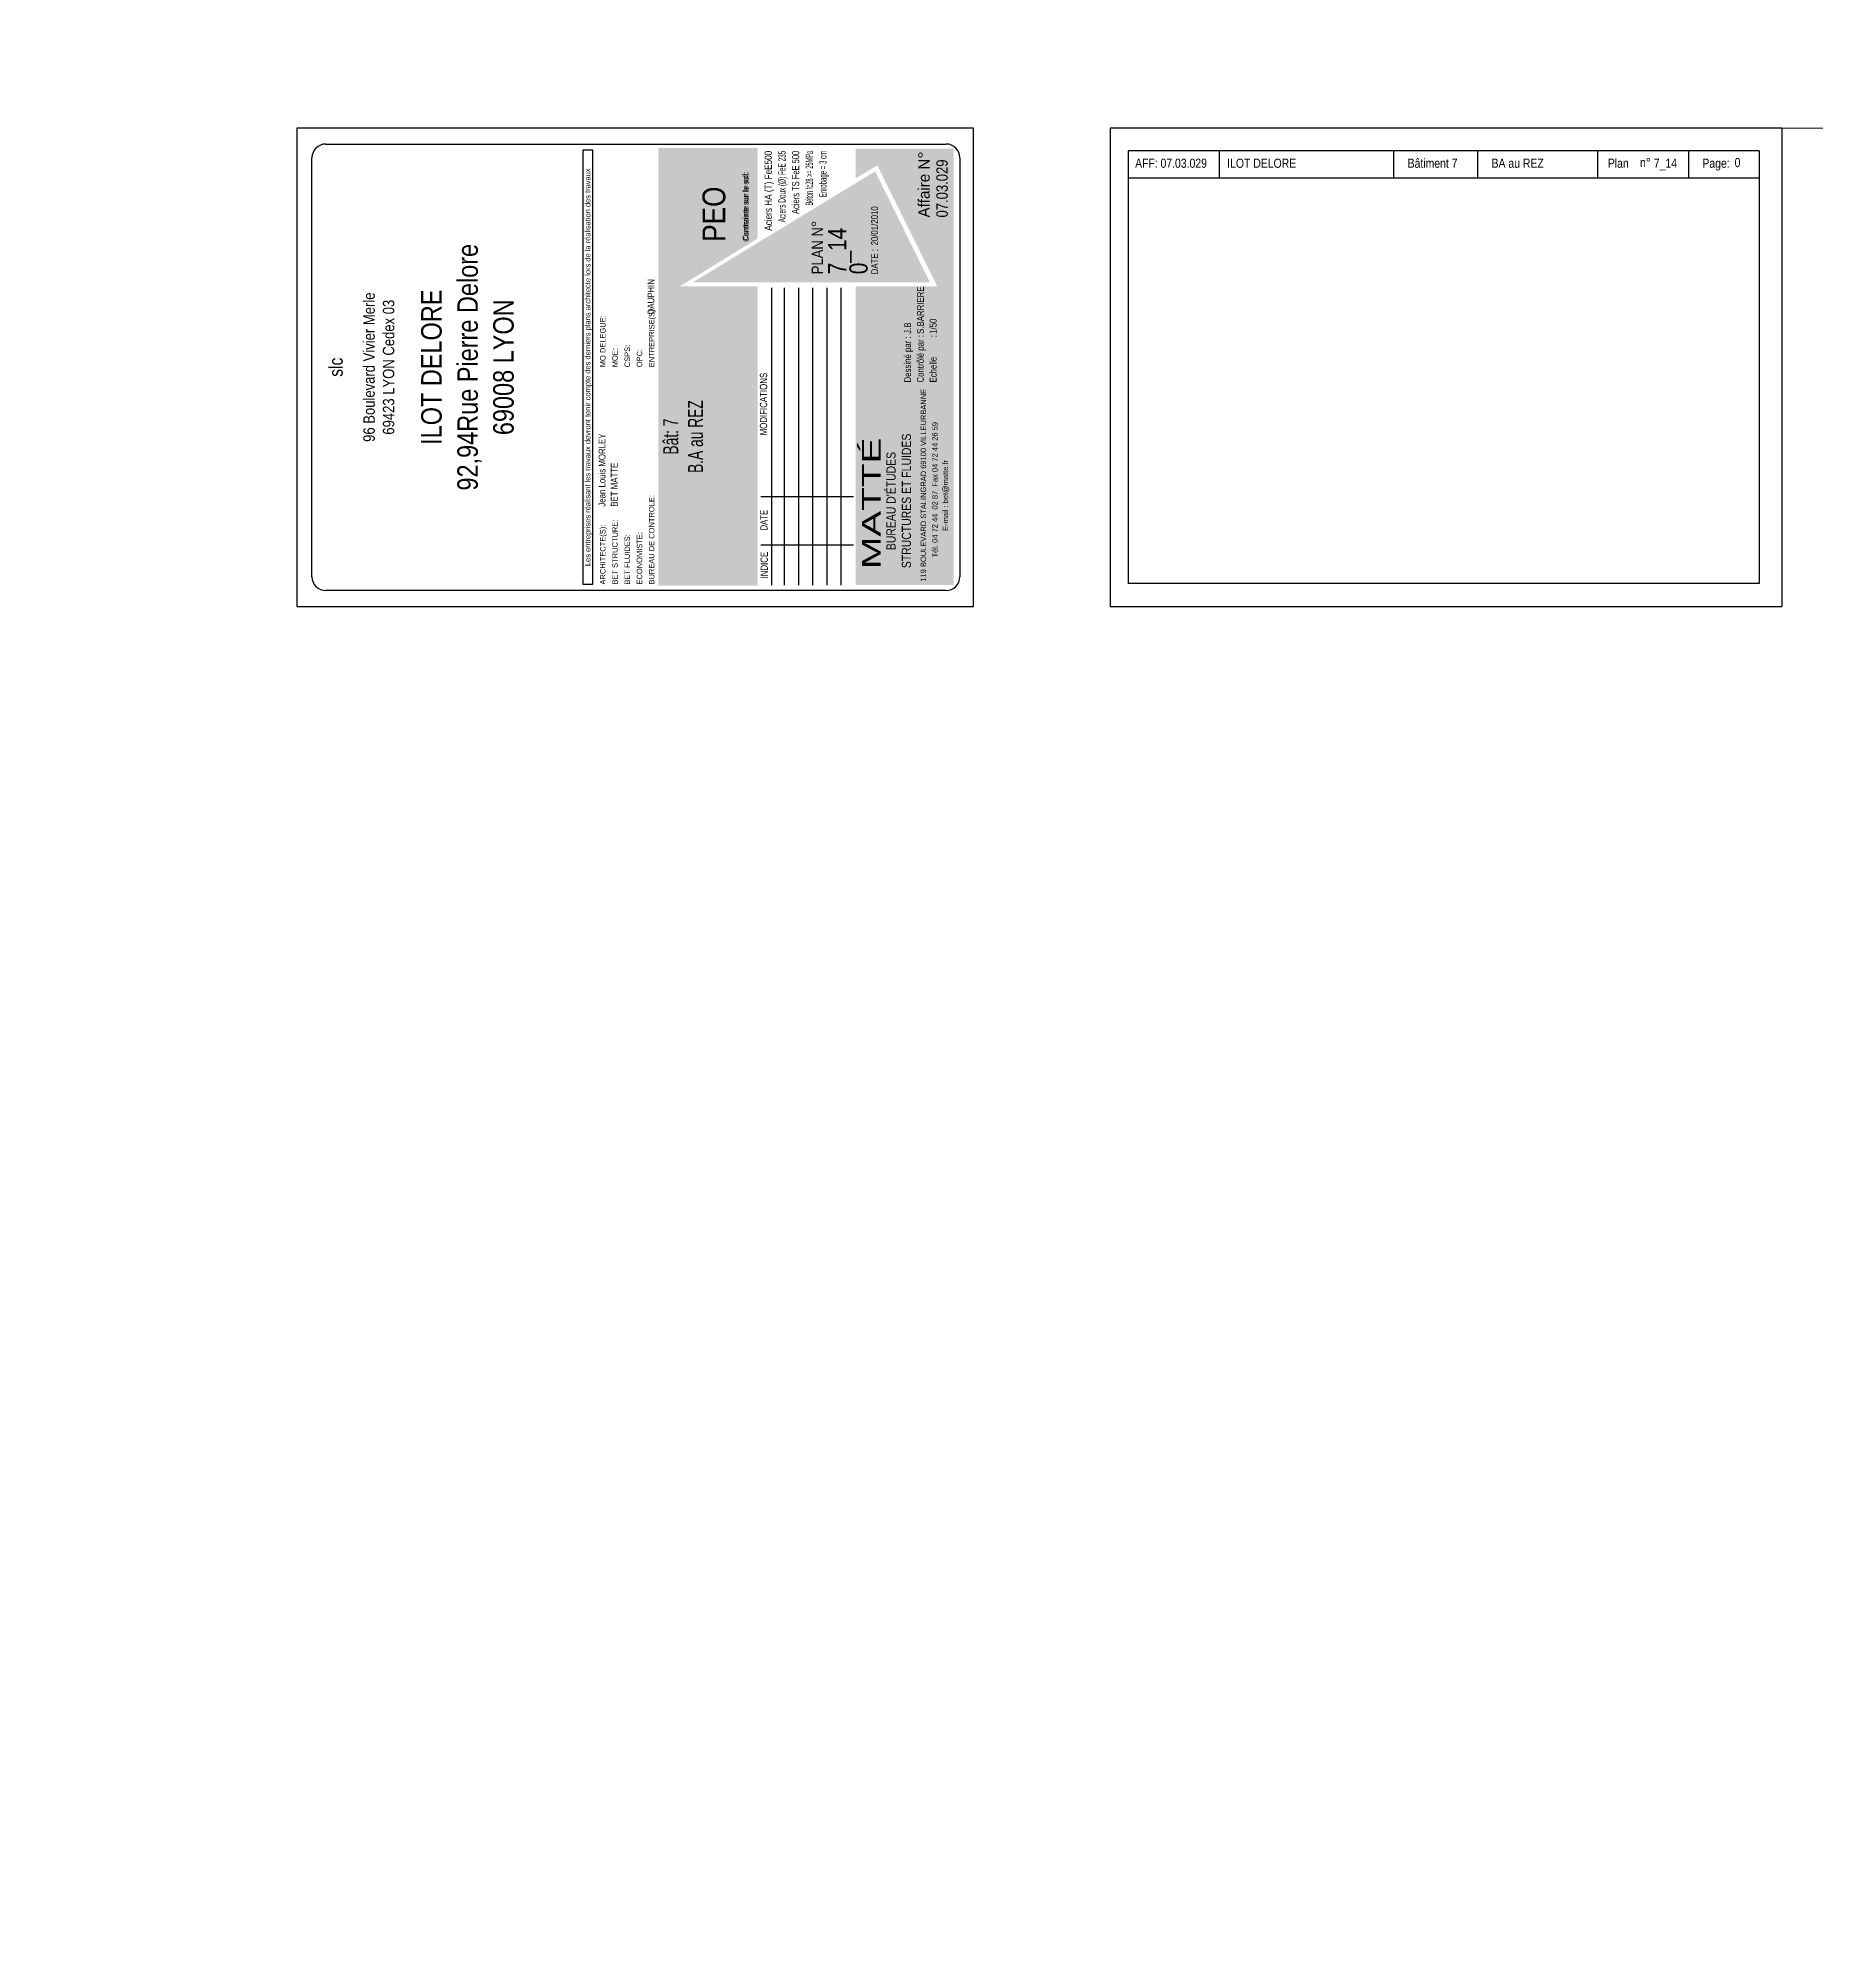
# Model space of a CAD drawing. Header units: metres. Extents: x -9927 to 45032, y -190416 to 12166.
# Drawn here: x -3741 to 161, y -76499 to -72303 of the extents above; entities that cross this region are included whole.
import ezdxf
from ezdxf.enums import TextEntityAlignment as Align

# ---------------------------------------------------------------- set-up
doc = ezdxf.new("R2010")
doc.units = ezdxf.units.M
doc.header["$PDMODE"] = 65
for name, color, linetype in [('01_Cad_2', 5, 'Continuous'), ('01_cartouche', 7, 'Continuous'), ('01_cote_gen', 4, 'Continuous'), ('01_fenetres', 171, 'Continuous'), ('01_poch_murs', 251, 'Continuous'), ('01_texte', 230, 'Continuous'), ('AA_COTES', 2, 'Continuous')]:
    doc.layers.add(name, color=color, linetype=linetype)
doc.styles.add('cartouche', font='ARIALN.TTF', dxfattribs={"width": 0.01})
doc.styles.add('STYLE2', font='ARIALN.TTF')
doc.styles.add('stylemattecart', font='ARIALN.TTF')
doc.dimstyles.new('JB25', dxfattribs={"dimscale": 0.1, "dimtxt": 150, "dimasz": 17, "dimexe": 0.1, "dimexo": 0.1, "dimgap": 0.09, "dimtad": 1, "dimdec": 1, "dimlfac": 0.5, "dimdsep": 46, "dimtxsty": 'STYLE2', "dimblk1": 'BOND_G', "dimblk2": 'BOND_D', "dimsah": 1, "dimcen": 1.5, "dimdle": 0.01, "dimse1": 1, "dimse2": 1, "dimclrd": 4, "dimclre": 2, "dimclrt": 5, "dimadec": 0, "dimazin": 0, "dimtfac": 2.333333, "dimtdec": 1, "dimtix": 1, "dimtmove": 2, "dimatfit": 3, "dimldrblk": 'BOND_G', "dimfxl": 1, "dimtolj": 1, "dimtzin": 0, "dimarcsym": 0})

# ---------------------------------------------------------------- blocks, each defined once
blk = doc.blocks.new('cartouche')
at = {"layer": '01_cartouche', "linetype": 'Continuous'}
h = blk.add_hatch(color=9, dxfattribs=at)
h.dxf.hatch_style = 2
h.paths.add_polyline_path([(201.29, 138.27), (9.04, 138.27), (9.04, 94.77), (140.54, 94.77), (140.54, 128.83), (161.5, 94.77), (201.29, 94.77)])
h.paths.add_polyline_path([(19.8, 134.02), (128.42, 134.02), (128.42, 99.69), (19.8, 99.69)], flags=24)
h.paths.add_polyline_path([(165.21, 118.17), (189.01, 118.17), (189.01, 121.77), (165.21, 121.77)], flags=24)
h.paths.add_polyline_path([(165.06, 121.95), (188.85, 121.95), (188.85, 125.55), (165.06, 125.55)], flags=24)
h.paths.add_polyline_path([(164.75, 124.99), (197.04, 124.99), (197.04, 130.47), (164.75, 130.47)], flags=24)
h.paths.add_polyline_path([(164.75, 129.38), (192.99, 129.38), (192.99, 134.86), (164.75, 134.86)], flags=24)
h = blk.add_hatch(color=1, dxfattribs=at)
h.dxf.hatch_style = 2
h.paths.add_polyline_path([(142.31, 123.14), (142.31, 19.11), (190.98, 43.16)])
h.paths.add_polyline_path([(146.22, 52.87), (171.84, 53.08), (171.77, 60.71), (146.16, 60.49)], flags=24)
h.paths.add_polyline_path([(144.69, 40.51), (195.97, 40.77), (195.9, 53.02), (144.63, 52.76)], flags=9)
h = blk.add_hatch(color=8, dxfattribs=at)
h.dxf.hatch_style = 2
h.paths.add_polyline_path([(201, 51.7), (187.86, 51.7), (193.68, 42.22), (140.58, 15.92), (140.58, 51.7), (9.32, 51.7), (9.32, 8.73), (201, 8.73)])
h.paths.add_polyline_path([(169.59, 17.82), (198.01, 17.82), (198.01, 25.58), (169.59, 25.58)], flags=24)
h.paths.add_polyline_path([(10.14, 40.21), (82.44, 40.21), (82.44, 9.41), (10.14, 9.41)], flags=24)
h.paths.add_polyline_path([(14.34, 38.67), (123, 38.67), (123, 50.97), (14.34, 50.97)], flags=24)
h.paths.add_polyline_path([(98.01, 27.1), (109.04, 27.1), (109.04, 33.28), (98.01, 33.28)], flags=24)
h.paths.add_polyline_path([(169.36, 10.06), (198.67, 10.06), (198.67, 17.72), (169.36, 17.72)], flags=24)
h.paths.add_polyline_path([(118.58, 11.01), (129.52, 11.01), (129.52, 17.19), (118.58, 17.19)], flags=24)
h.paths.add_polyline_path([(118.24, 18.53), (129.18, 18.53), (129.18, 24.71), (118.24, 24.71)], flags=24)
h.paths.add_polyline_path([(98.45, 11.06), (110.22, 11.06), (110.22, 17.24), (98.45, 17.24)], flags=24)
h.paths.add_polyline_path([(99.88, 18.73), (110.33, 18.73), (110.33, 24.92), (99.88, 24.92)], flags=24)
h.paths.add_polyline_path([(118.01, 34.5), (128.35, 34.5), (128.35, 40.68), (118.01, 40.68)], flags=24)
h.paths.add_polyline_path([(100.48, 35), (109.87, 35), (109.87, 41.18), (100.48, 41.18)], flags=24)
h.paths.add_polyline_path([(97.54, 42.76), (110.14, 42.76), (110.14, 48.95), (97.54, 48.95)], flags=8)
h.paths.add_polyline_path([(118.28, 42.6), (127.74, 42.6), (127.74, 48.79), (118.28, 48.79)], flags=24)
h.paths.add_polyline_path([(118.47, 26.69), (128.92, 26.69), (128.92, 32.87), (118.47, 32.87)], flags=24)
for p, q in [((210, 297), (0, 297)), ((0, 297), (0, 0)), ((210, 0), (210, 297)), ((0, 0), (210, 0))]:
    blk.add_line(p, q, dxfattribs=at)
at = {"layer": '01_cartouche', "color": 7, "linetype": 'Continuous'}
for p, q in [((13, 290.4), (197, 290.4)), ((7, 12), (7, 284.4)), ((203, 284.4), (203, 58.41)), ((203, 58.41), (203, 12)), ((197, 6), (13, 6))]:
    blk.add_line(p, q, dxfattribs=at)
at = {"layer": '01_cartouche', "color": 7}
for p, q in [((9.57, 171.27), (200.39, 171.27)), ((9.57, 167.28), (9.57, 171.27)), ((200.39, 171.27), (200.39, 167.28)), ((200.39, 167.28), (9.57, 167.28))]:
    blk.add_line(p, q, dxfattribs=at)
at = {"layer": '01_cartouche', "color": 8}
for p, q in [((27.07, 93.32), (27.07, 52.64)), ((48.19, 93.32), (48.19, 52.64)), ((9.29, 88.46), (139.8, 88.46)), ((9.29, 82.88), (139.8, 82.88)), ((9.29, 76.66), (139.8, 76.66)), ((9.29, 70.44), (139.8, 70.44)), ((9.29, 64.22), (139.8, 64.22)), ((9.29, 58), (139.8, 58))]:
    blk.add_line(p, q, dxfattribs=at)
at = {"layer": '01_cartouche', "color": 7, "linetype": 'Continuous'}
for centre, start, end in [((13, 284.4), 90, 180), ((197, 284.4), 0, 90), ((13, 12), 180, 270), ((197, 12), 270, 0)]:
    blk.add_arc(centre, 6, start, end, dxfattribs=at)
at = {"layer": '01_cartouche', "color": 7, "style": 'stylemattecart'}
blk.add_text('Les entreprises réalisant les travaux devront tenir compte des derniers plans architecte lors de la réalisation des travaux', height=2.4, dxfattribs=at).set_placement((104.98, 169.35), align=Align.MIDDLE_CENTER)
at = {"layer": '01_cartouche', "color": 8, "style": 'cartouche'}
for s, p in [('ARCHITECTE(S):', (9.57, 161.54)), ('MO DELEGUE:', (104.98, 161.54)), ('BET STRUCTURE:', (9.57, 156.19)), ('BET FLUIDES:', (9.57, 150.78)), ('CSPS:', (104.98, 150.78)), ('MOE:', (104.98, 156.19)), ('ECONOMISTE:', (9.57, 145.42)), ('OPC:', (104.98, 145.42)), ('BUREAU DE CONTROLE:', (9.57, 140.07)), ('ENTREPRISE(S):', (104.98, 140.07))]:
    blk.add_text(s, height=2.4, dxfattribs=at).set_placement(p)
at = {"layer": '01_cartouche', "color": 7, "style": 'stylemattecart'}
for s, height, p in [('Contrainte sur le sol:', 2.4, (160.09, 98.75)), ('Contrainte sur le sol:', 2.4, (160.7, 98.88)), ('Dessiné par :', 3, (98.29, 27.4)), ('119 BOULEVARD STALINGRAD 69100 VILLEURBANNE', 2.4, (10.85, 20.77)), ('Tél. 04 72 44  02 87  Fax 04 72 44 26 59', 2.4, (21.47, 15.69)), ('Contrôlé par :', 3, (98.29, 21.79)), ('Echelle         :', 3, (98.29, 16.17)), ('E-mail : bet@matte.fr', 2.4, (33.15, 11.11))]:
    blk.add_text(s, height=height, dxfattribs=at).set_placement(p)
for s, height, width, p, p2 in [('INDICE', 3.2, 0.941138, (12.26, 90.26), (23.95, 90.26)), ('DATE', 3.2, 0.922192, (33.32, 90.4), (42.33, 90.4)), ('MODIFICATIONS', 3.2, 0.943218, (75.07, 90.56), (102.54, 90.56)), ('Aciers HA (T) FeE500', 3.2, 0.978863, (164.93, 88.47), (200.02, 88.47)), ('Aciers Doux (Ø) FeE 235', 3.2, 0.76709, (168.61, 82.47), (200.02, 82.47)), ('Aciers TS FeE 500', 3.2, 0.901377, (172.29, 76.47), (200.02, 76.47)), ('Béton fc28 >= 25MPa', 3.2, 0.678142, (175.97, 70.47), (200.02, 70.47)), ('Enrobage = 3 cm', 3.2, 0.726904, (179.65, 64.47), (200.02, 64.47)), ('Affaire N°', 5, 1.15762, (170.75, 19.2), (199.77, 19.2))]:
    blk.add_text(s, height=height, dxfattribs=dict(at, width=width)).set_placement(p, p2, align=Align.FIT)
at = {"layer": '01_cartouche', "color": 255, "style": 'stylemattecart'}
for s, height, p in [('PLAN N°', 5, (145.81, 66)), ('DATE :', 3, (145.81, 41.88)), ("BUREAU D'ÉTUDES", 4, (24.67, 34.17)), ('STRUCTURES ET FLUIDES', 4, (16.78, 27.43))]:
    blk.add_text(s, height=height, dxfattribs=at).set_placement(p)
at = {"layer": '01_cartouche', "color": 255, "style": 'stylemattecart', "width": 1.812358}
blk.add_text('MATTÉ', height=8.2, dxfattribs=at).set_placement((16.39, 40.72), (74.09, 40.72), align=Align.FIT)
at = {"layer": '01_cartouche', "color": 7, "style": 'stylemattecart'}
for tag, height, p in [('NOMCLIENT', 6, (105, 279.92)), ('ADRESSE1CLIENT', 5, (105, 265.34)), ('ADRESSE2CLIENT', 5, (104.99, 256.77)), ('NOMAFFAIRE1', 9, (104.99, 237.97)), ('NOMAFFAIRE2', 9, (104.99, 222.09)), ('NOMAFFAIRE3', 9, (104.98, 206.35)), ('ADRESSE1AFFAIRE', 4, (104.98, 186.2)), ('ADRESSE2AFFAIRE', 4, (104.98, 179.38)), ('INDICE-A', 3, (18.18, 85.67)), ('DATE-A', 3, (37.63, 85.67)), ('INDICE-B', 3, (18.18, 80.1)), ('DATE-B', 3, (37.63, 80.1)), ('INDICE-C', 3, (18.18, 73.87)), ('INDICE-D', 3, (18.18, 67.65)), ('DATE-C', 3, (37.63, 73.87)), ('DATE-D', 3, (37.63, 67.65)), ('INDICE-E', 3, (18.18, 61.43)), ('DATE-E', 3, (37.63, 61.43)), ('INDICE-F', 3, (18.18, 55.21)), ('DATE-F', 3, (37.63, 55.21))]:
    blk.add_attdef(tag, text='', height=height, dxfattribs=at).set_placement(p, align=Align.MIDDLE_CENTER)
for tag, height, p in [('NOMARCHI', 3, (43.77, 160.66)), ('MODEL', 3, (128.21, 160.66)), ('BETSTRUCTURE', 3, (43.77, 155.31)), ('BETFLUIDES', 3, (43.77, 149.9)), ('CSPS', 3, (128.21, 149.9)), ('MOE', 3, (128.21, 155.31)), ('ECONOMISTE', 3, (43.77, 144.54)), ('BDC', 3, (43.77, 139.19)), ('OPC', 3, (128.21, 144.54)), ('NOMENTREPRISE', 3, (128.21, 139.19)), ('NUMBAT', 5.4, (160.09, 122.94)), ('PHASE', 10, (160.09, 105.94)), ('CONT-SOL', 2.4, (186, 98.05)), ('NOMDESS', 3, (119.64, 26.46)), ('NOMING', 3, (119.64, 20.85)), ('ECH', 3, (119.64, 15.27)), ('NUMAFF', 5, (170.73, 9.78))]:
    blk.add_attdef(tag, text='', height=height, dxfattribs=at).set_placement(p, align=Align.BOTTOM_LEFT)
at = {"layer": '01_cartouche', "color": 7, "style": 'stylemattecart', "width": 0.8}
for tag, p in [('TITRTEPLAN1', (74.54, 132.91)), ('TITRTEPLAN2', (74.54, 122.03)), ('TITRTEPLAN3', (74.54, 111.2)), ('TITRTEPLAN4', (74.54, 100.28))]:
    blk.add_attdef(tag, text='', height=6.6, dxfattribs=at).set_placement(p, align=Align.MIDDLE_CENTER)
at = {"layer": '01_cartouche', "color": 7, "style": 'stylemattecart'}
for tag, p in [('MODIF-A', (49.48, 85.67)), ('MODIF-B', (49.48, 80.1)), ('MODIF-C', (49.48, 73.87)), ('MODIF-D', (49.48, 67.65)), ('MODIF-E', (49.48, 61.43)), ('MODIF-F', (49.48, 55.21))]:
    blk.add_attdef(tag, text='', height=3, dxfattribs=at).set_placement(p, align=Align.MIDDLE_LEFT)
at = {"layer": '01_cartouche', "color": 255, "style": 'stylemattecart'}
for tag, height, p in [('N°PLAN', 8, (145.81, 53.39)), ('IND-PLAN', 8, (145.81, 44.06)), ('DATEPLAN', 3, (158.46, 40.99))]:
    blk.add_attdef(tag, text='', height=height, dxfattribs=at).set_placement(p, align=Align.BOTTOM_LEFT)
blk = doc.blocks.new('BOND_G')
at = {"layer": 'AA_COTES', "color": 0}
for p, q in [((5, 0), (-5, 0)), ((1.8, 1.8), (-1.8, -1.8)), ((0, -5), (0, 15))]:
    blk.add_line(p, q, dxfattribs=at)
blk = doc.blocks.new('BOND_D')
at = {"layer": 'AA_COTES', "color": 0}
for p, q in [((5, 0), (-5, 0)), ((-1.8, -1.8), (1.8, 1.8)), ((0, 5), (0, -15))]:
    blk.add_line(p, q, dxfattribs=at)
blk = doc.blocks.new('*D1674')
at = {"layer": '01_poch_murs', "color": 4, "lineweight": -2, "transparency": 16777216}
blk.add_line((-3731, 82.3), (-3704.4, 82.3), dxfattribs=at)
at = {"layer": 'DEFPOINTS', "color": 0, "lineweight": 0, "transparency": 16777216}
for p in [(-3702.7, 82.3), (-3732.7, 0), (-3702.7, -169936.7)]:
    blk.add_point(p, dxfattribs=at)
at = {"layer": '01_poch_murs', "color": 4, "lineweight": -2, "transparency": 16777216, "xscale": 1.7, "yscale": 1.7, "zscale": 1.7, "rotation": 180}
blk.add_blockref('BOND_G', (-3732.7, 82.3), dxfattribs=at)
at = {"layer": '01_poch_murs', "color": 4, "lineweight": -2, "transparency": 16777216, "xscale": 1.7, "yscale": 1.7, "zscale": 1.7}
blk.add_blockref('BOND_D', (-3702.7, 82.3), dxfattribs=at)
at = {"layer": '01_poch_murs', "color": 5, "transparency": 16777216, "insert": (-3717.7, 90), "char_height": 15, "attachment_point": 5, "style": 'STYLE2'}
blk.add_mtext('\\A1;15', dxfattribs=at)
blk = doc.blocks.new('*D1681')
at = {"layer": '01_poch_murs', "color": 4, "lineweight": -2, "transparency": 16777216}
blk.add_line((-184.6, 82.3), (-158, 82.3), dxfattribs=at)
at = {"layer": 'DEFPOINTS', "color": 0, "lineweight": 0, "transparency": 16777216}
for p in [(-156.3, 82.3), (-186.3, 0), (-156.3, -170313.1)]:
    blk.add_point(p, dxfattribs=at)
at = {"layer": '01_poch_murs', "color": 4, "lineweight": -2, "transparency": 16777216, "xscale": 1.7, "yscale": 1.7, "zscale": 1.7, "rotation": 180}
blk.add_blockref('BOND_G', (-186.3, 82.3), dxfattribs=at)
at = {"layer": '01_poch_murs', "color": 4, "lineweight": -2, "transparency": 16777216, "xscale": 1.7, "yscale": 1.7, "zscale": 1.7}
blk.add_blockref('BOND_D', (-156.3, 82.3), dxfattribs=at)
at = {"layer": '01_poch_murs', "color": 5, "transparency": 16777216, "insert": (-171.3, 90), "char_height": 15, "attachment_point": 5, "style": 'STYLE2'}
blk.add_mtext('\\A1;15', dxfattribs=at)

msp = doc.modelspace()

# ---------------------------------------------------------------- linework, layer by layer
at = {"layer": '01_cote_gen', "linetype": 'Continuous', "lineweight": 0}
msp.add_line((86.54, -72499.78), (4229.44, -72499.78), dxfattribs=at)
at = {"layer": '01_fenetres', "ltscale": 30}
for p, q in [((-1348.46, -72549.78), (-1348.46, -73499.78)), ((36.54, -72549.78), (-1348.46, -72549.78)), ((-1148.46, -72549.78), (-1148.46, -72609.78)), ((-765.96, -72549.78), (-765.96, -72609.78)), ((-581.7, -72549.78), (-581.7, -72609.78)), ((-317.59, -72609.78), (-317.59, -72549.78)), ((-117.59, -72609.78), (-117.59, -72549.78)), ((36.54, -72549.78), (36.54, -73499.78)), ((36.54, -72609.78), (-1348.46, -72609.78)), ((36.54, -73499.78), (-1348.46, -73499.78))]:
    msp.add_line(p, q, dxfattribs=at)
at = {"layer": '01_texte', "ltscale": 30}
for p, q in [((-1388.05, -72499.78), (-1388.05, -73549.78)), ((86.54, -72499.78), (-1388.05, -72499.78)), ((86.54, -72499.78), (86.54, -73549.78)), ((-1388.05, -73549.78), (86.54, -73549.78))]:
    msp.add_line(p, q, dxfattribs=at)

# ---------------------------------------------------------------- block references
at = {"layer": '01_Cad_2', "xscale": 5, "yscale": 5, "zscale": 5, "rotation": 90}
msp.add_blockref('cartouche', (-1688.2, -73549.78), dxfattribs=at).add_auto_attribs({'NOMCLIENT': 'slc', 'ADRESSE1CLIENT': '96 Boulevard Vivier Merle', 'ADRESSE2CLIENT': '69423 LYON Cedex 03', 'NOMAFFAIRE1': 'ILOT DELORE', 'NOMAFFAIRE2': '92,94Rue Pierre Delore', 'NOMAFFAIRE3': '69008 LYON', 'NOMARCHI': 'Jean Louis MORLEY', 'BETSTRUCTURE': 'BET MATTE', 'NOMENTREPRISE': 'DAUPHIN', 'TITRTEPLAN1': 'Bât: 7', 'TITRTEPLAN2': 'B.A au REZ', 'PHASE': 'PEO', 'N°PLAN': '7_14', 'IND-PLAN': '0', 'DATEPLAN': '20/01/2010', 'NUMAFF': '07.03.029', 'NOMDESS': 'J.B', 'NOMING': 'S.BARRIERE', 'ECH': '1/50'})

# ---------------------------------------------------------------- texts
at = {"layer": '01_texte', "style": 'STYLE2'}
for s, p in [('AFF:', (-1333.16, -72586.93)), ('07.03.029', (-1277.5, -72586.93)), ('ILOT DELORE', (-1131.12, -72586.93)), ('Bâtiment 7', (-735.02, -72586.93)), ('BA au REZ', (-550.75, -72586.93)), ('Plan', (-295.55, -72586.93)), ('n%%D', (-224.86, -72585.49)), ('7_14', (-194.52, -72586.93)), ('Page:', (-87.88, -72586.93)), ('0', (-17.19, -72585.49))]:
    msp.add_text(s, height=20, dxfattribs=at).set_placement(p)

# ---------------------------------------------------------------- dimensions: what is measured, and where the dimension line sits
at = {"layer": '01_poch_murs'}
for base, p1, p2, picture, middle in [((-3702.71, 82.34), (-3732.67, 0), (-3702.71, -169936.7), '*D1674', (-3717.69, 90)), ((-156.3, 82.34), (-186.26, 0), (-156.3, -170313.05), '*D1681', (-171.28, 90))]:
    dim = msp.add_linear_dim(base=base, p1=p1, p2=p2, dimstyle='JB25', dxfattribs=at)
    dim.commit()
    dim.dimension.update_dxf_attribs({"geometry": picture, "text_midpoint": middle})

doc.saveas('drawing.dxf')
